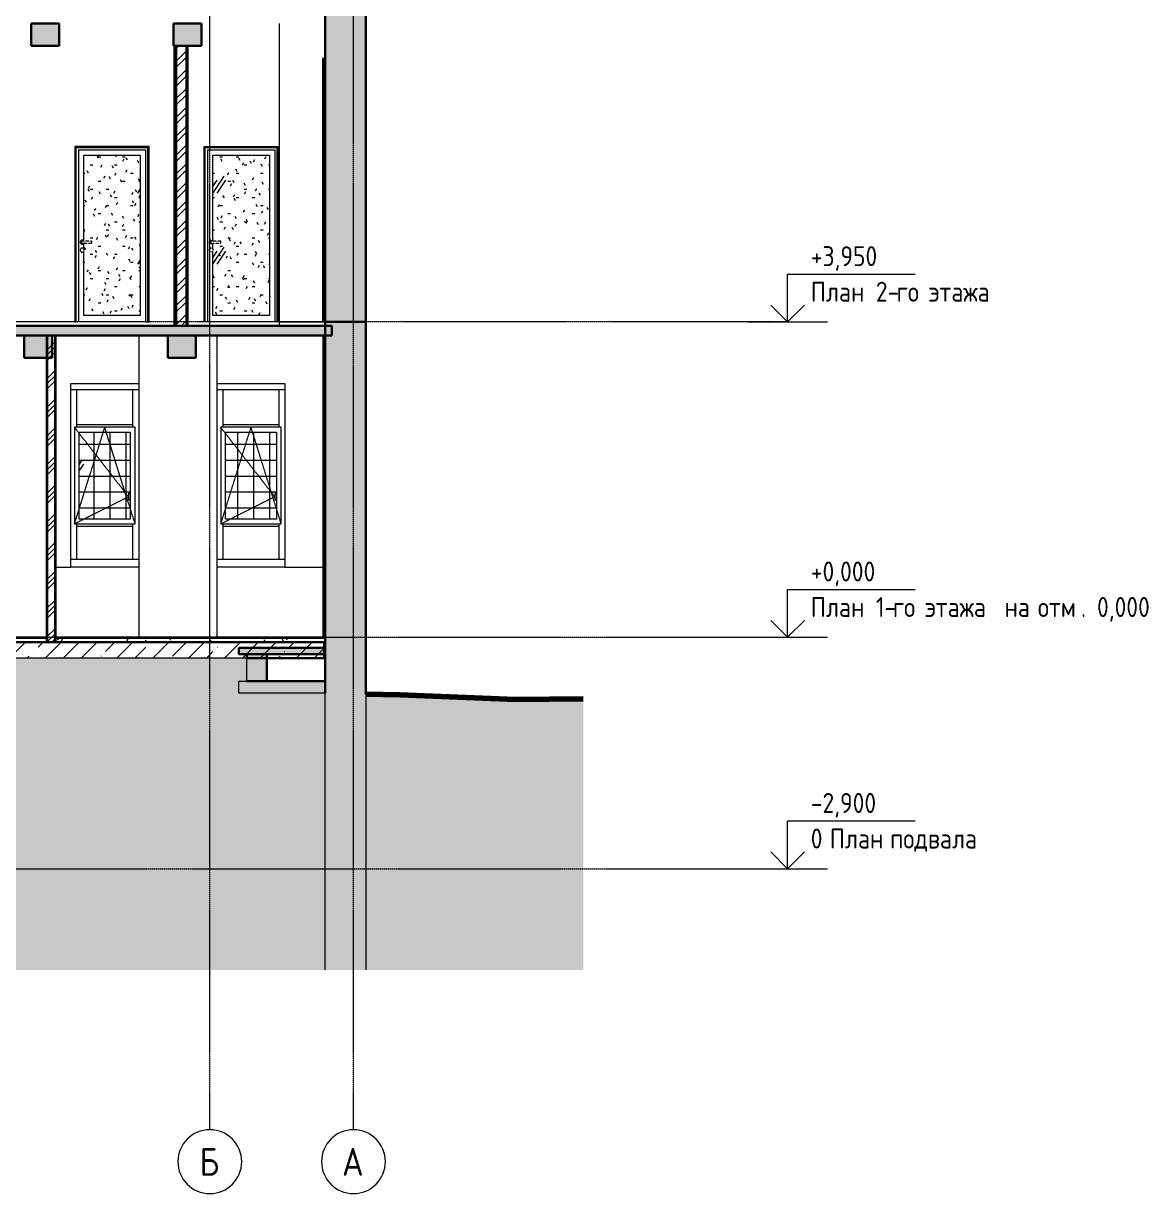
# Model space of a CAD drawing. Header units: millimetres. Extents: x -46915 to 9656, y -6969 to 19630.
# Drawn here: x -4443 to 9656, y -6969 to 7690 of the extents above; entities that cross this region are included whole.
import ezdxf

# ---------------------------------------------------------------- set-up
doc = ezdxf.new("R2010")
doc.units = ezdxf.units.MM
for name, pattern in [('ADSK_Линия сетки', [25, 20, -2.5, 0, -2.5]), ('ADSK_Сверху', [4.5, 3, -1.5]), ('ADSK_Штриховая_ш5 п2', [7, 5, -2])]:
    doc.linetypes.add(name, pattern=pattern)
for name, color, linetype, lineweight in [('Аннотация', 7, 'Continuous', 20), ('Витраж', 7, 'Continuous', 9), ('Двери', 7, 'Continuous', 9), ('Каркас', 7, 'Continuous', 9), ('Линии', 7, 'Continuous', 80), ('Окна', 7, 'Continuous', 9), ('Оси', 7, 'Continuous', 9), ('Перекрытие', 7, 'Continuous', 9), ('Стены внутренние', 7, 'Continuous', 9), ('Стены наружные', 7, 'Continuous', 9), ('Стены несущие', 7, 'Continuous', 30), ('Стены отделка', 7, 'Continuous', 30), ('Стены перегородки', 7, 'Continuous', 30), ('Стены штриховка', 7, 'Continuous', 9), ('Узлы', 7, 'Continuous', 9), ('Уровни', 7, 'Continuous', 9)]:
    doc.layers.add(name, color=color, linetype=linetype, lineweight=lineweight)
doc.styles.add('GOST Common', font='GOST_Common.ttf', dxfattribs={"width": 0.9, "height": 250})
doc.styles.add('GOST Common_1', font='GOST_Common.ttf', dxfattribs={"width": 0.9, "height": 350})
pattern_1 = [(0, (-19354.99, -180), (0, 200), []), (90, (-19354.99, -180), (-200, 1e-14), [])]
pattern_2 = [(236.31, (-18821.59, 442.3), (-888.998, -1778.001), [320.533, -2884.8]), (236.31, (-18803.8, 388.96), (-888.998, -1778.001), [192.32, -3013.015]), (236.31, (-18910.49, 388.96), (-888.998, -1778.001), [192.32, -3013.015])]
pattern_3 = [(45, (-19354.99, -180), (-117.8655, 117.8655), []), (45, (-19276.41, -180), (-117.8655, 117.8655), [])]
pattern_4 = [(0, (-19354.99, -180), (406.4, 101.6), [33.528, -271.272, 33.528, -271.272, -1625.6]), (0, (-19354.99, -180), (406.4, 101.6), [-609.6, 33.528, -576.072, 33.528, -271.272, -711.2]), (0, (-19354.99, -180), (406.4, 101.6), [-1524, 33.528, -169.672, 33.528, -474.472]), (120, (-19202.59, -129.2), (-291.1882, 301.1527), [33.528, -271.272, 33.528, -271.272, -1625.6]), (120, (-19202.59, -129.2), (-291.1882, 301.1527), [-609.6, 33.528, -576.072, 33.528, -271.272, -711.2]), (120, (-19202.59, -129.2), (-291.1882, 301.1527), [-1524, 33.528, -169.672, 33.528, -474.472]), (240, (-19151.79, 74), (-115.2118, -402.7527), [33.528, -271.272, 33.528, -271.272, -1625.6]), (240, (-19151.79, 74), (-115.2118, -402.7527), [-609.6, 33.528, -576.072, 33.528, -271.272, -711.2]), (240, (-19151.79, 74), (-115.2118, -402.7527), [-1524, 33.528, -169.672, 33.528, -474.472])]

# ---------------------------------------------------------------- blocks, each defined once
blk = doc.blocks.new('ADSK_БалкаЖБ_Прямоугольная - 350х280мм-843200-Б')
at = {"layer": 'Каркас', "true_color": 0xc0c0c0}
blk.add_hatch(color=9, dxfattribs=at).paths.add_polyline_path([(-2562, 7410), (-2212, 7410), (-2212, 7690), (-2562, 7690)])
at = {"layer": 'Каркас', "lineweight": 30}
for p, q in [((-2212, 7690), (-2562, 7690)), ((-2562, 7690), (-2562, 7410)), ((-2212, 7410), (-2212, 7690)), ((-2562, 7410), (-2212, 7410))]:
    blk.add_line(p, q, dxfattribs=at)
blk = doc.blocks.new('ADSK_БалкаЖБ_Прямоугольная - 350х280мм-843459-Б')
at = {"layer": 'Каркас', "true_color": 0xc0c0c0}
blk.add_hatch(color=9, dxfattribs=at).paths.add_polyline_path([(-2282, 3500), (-2282, 3780), (-2632, 3780), (-2632, 3500)])
at = {"layer": 'Каркас', "lineweight": 30}
for p, q in [((-2282, 3780), (-2632, 3780)), ((-2632, 3780), (-2632, 3500)), ((-2282, 3500), (-2282, 3780)), ((-2632, 3500), (-2282, 3500))]:
    blk.add_line(p, q, dxfattribs=at)
blk = doc.blocks.new('ADSK_БалкаЖБ_Прямоугольная - 350х280мм-843460-Б')
at = {"layer": 'Каркас', "true_color": 0xc0c0c0}
blk.add_hatch(color=9, dxfattribs=at).paths.add_polyline_path([(-4082, 3500), (-4082, 3780), (-4432, 3780), (-4432, 3500)])
at = {"layer": 'Каркас', "lineweight": 30}
for p, q in [((-4082, 3780), (-4432, 3780)), ((-4432, 3780), (-4432, 3500)), ((-4082, 3500), (-4082, 3780)), ((-4432, 3500), (-4082, 3500))]:
    blk.add_line(p, q, dxfattribs=at)
blk = doc.blocks.new('Витраж-тент со смещением вовне - 60мм 30 сдвиг-V3-Б')
at = {"layer": 'Окна', "lineweight": 5}
h = blk.add_hatch(dxfattribs=at)
h.set_pattern_fill('FP_2', color=256, style=0, pattern_type=2)
h.set_pattern_definition(pattern_1)
h.paths.add_polyline_path([(-3742, 1480), (-3104, 1480), (-3104, 2570), (-3742, 2570), (-3742, 2118)])
h = blk.add_hatch(dxfattribs=at)
h.set_pattern_fill('FP_1', color=256, style=0, pattern_type=2)
h.set_pattern_definition(pattern_2)
h.paths.add_polyline_path([(-3742, 1480), (-3104, 1480), (-3104, 2570), (-3742, 2570), (-3742, 2118)])
at = {"layer": 'Окна'}
for p, q in [((-3802, 2630), (-3802, 1420)), ((-3044, 2630), (-3802, 2630)), ((-3742, 2570), (-3104, 2570)), ((-3742, 1480), (-3742, 2570)), ((-3104, 2570), (-3104, 1480)), ((-3044, 1420), (-3044, 2630)), ((-3104, 1800), (-3124, 1800)), ((-3124, 1800), (-3124, 1720)), ((-3124, 1720), (-3104, 1720)), ((-3104, 1480), (-3742, 1480)), ((-3802, 1420), (-3044, 1420))]:
    blk.add_line(p, q, dxfattribs=at)
at = {"layer": 'Окна', "linetype": 'ADSK_Штриховая_ш5 п2'}
for p, q in [((-3124, 1760), (-3802, 2630)), ((-3802, 1420), (-3423, 2630)), ((-3044, 1420), (-3423, 2630)), ((-3124, 1760), (-3802, 1420))]:
    blk.add_line(p, q, dxfattribs=at)
blk = doc.blocks.new('Прямоугольный импост - 70х20_56мм-1425354-Б')
at = {"layer": 'Витраж'}
blk.add_line((-3848, 3104), (-2998, 3104), dxfattribs=at)
blk = doc.blocks.new('Прямоугольный импост - 70х40_56мм-1425355-Б')
at = {"layer": 'Витраж'}
blk.add_line((-2998, 976), (-3848, 976), dxfattribs=at)
blk = doc.blocks.new('Прямоугольный импост - 70х20_56мм-1245176-Б')
at = {"layer": 'Витраж'}
for p in [(-3074, 1420), (-2998, 976)]:
    blk.add_line(p, (-3074, 976), dxfattribs=at)
blk = doc.blocks.new('Прямоугольный импост - 70х20_56мм-1257200-Б')
at = {"layer": 'Витраж'}
for q in [(-2998, 3104), (-3074, 2630)]:
    blk.add_line((-3074, 3104), q, dxfattribs=at)
blk = doc.blocks.new('Прямоугольный импост - 70х20_56мм-1257201-Б')
at = {"layer": 'Витраж'}
for p in [(-3848, 3104), (-3772, 2630)]:
    blk.add_line(p, (-3772, 3104), dxfattribs=at)
blk = doc.blocks.new('Прямоугольный импост - 70х20_56мм-1245178-Б')
at = {"layer": 'Витраж'}
for q in [(-3772, 1420), (-3848, 976)]:
    blk.add_line((-3772, 976), q, dxfattribs=at)
blk = doc.blocks.new('Прямоугольный импост - 70х60мм-1425356-Б')
at = {"layer": 'Витраж'}
for p, q in [((-3772, 1390), (-3772, 1420)), ((-3772, 1390), (-3074, 1390)), ((-3074, 1420), (-3074, 1390))]:
    blk.add_line(p, q, dxfattribs=at)
blk = doc.blocks.new('Прямоугольный импост - 70х60мм-V4-Б')
at = {"layer": 'Витраж'}
for p, q in [((-3772, 2630), (-3772, 2660)), ((-3074, 2660), (-3772, 2660)), ((-3074, 2660), (-3074, 2630))]:
    blk.add_line(p, q, dxfattribs=at)
blk = doc.blocks.new('Витраж-тент со смещением вовне - 60мм 30 сдвиг-V5-Б')
at = {"layer": 'Окна', "lineweight": 5}
h = blk.add_hatch(dxfattribs=at)
h.set_pattern_fill('FP_2', color=256, style=0, pattern_type=2)
h.set_pattern_definition(pattern_1)
h.paths.add_polyline_path([(-1272, 1480), (-1272, 2570), (-1910, 2570), (-1910, 1480)])
at = {"layer": 'Окна'}
for p, q in [((-1970, 2630), (-1970, 1420)), ((-1212, 2630), (-1970, 2630)), ((-1910, 2570), (-1272, 2570)), ((-1910, 1480), (-1910, 2570)), ((-1272, 2570), (-1272, 1480)), ((-1212, 1420), (-1212, 2630)), ((-1272, 1800), (-1292, 1800)), ((-1292, 1800), (-1292, 1720)), ((-1292, 1720), (-1272, 1720)), ((-1272, 1480), (-1910, 1480)), ((-1970, 1420), (-1212, 1420))]:
    blk.add_line(p, q, dxfattribs=at)
at = {"layer": 'Окна', "linetype": 'ADSK_Штриховая_ш5 п2'}
for p, q in [((-1292, 1760), (-1970, 2630)), ((-1970, 1420), (-1591, 2630)), ((-1212, 1420), (-1591, 2630)), ((-1292, 1760), (-1970, 1420))]:
    blk.add_line(p, q, dxfattribs=at)
blk = doc.blocks.new('AC_Дверь_Однопольная - Д-27л 930х2200h-2932805-Б')
at = {"layer": 'Двери', "lineweight": 5}
h = blk.add_hatch(dxfattribs=at)
h.set_pattern_fill('FP_9', color=256, style=0, pattern_type=2)
h.set_pattern_definition(pattern_4)
h.paths.add_polyline_path([(-3686, 4030), (-2978, 4030), (-2978, 6039), (-3686, 6039), (-3686, 4965), (-3684, 4962), (-3586, 4962), (-3586, 4938), (-3684, 4938), (-3686, 4935), (-3686, 4865), (-3684, 4863), (-3682, 4856), (-3681, 4850), (-3682, 4844), (-3686, 4832), (-3686, 4531)])
h = blk.add_hatch(dxfattribs=at)
h.set_pattern_fill('FP_1', color=256, style=0, pattern_type=2)
h.set_pattern_definition(pattern_2)
h.paths.add_polyline_path([(-3686, 4030), (-2978, 4030), (-2978, 6039), (-3686, 6039), (-3686, 4965), (-3684, 4962), (-3586, 4962), (-3586, 4938), (-3684, 4938), (-3686, 4935), (-3686, 4865), (-3684, 4863), (-3682, 4856), (-3681, 4850), (-3682, 4844), (-3686, 4832), (-3686, 4531)])
at = {"layer": 'Двери'}
for p, q in [((-2867, 6150), (-3797, 6150)), ((-3797, 6150), (-3797, 3950)), ((-3782, 3950), (-3782, 6135)), ((-2882, 6135), (-3782, 6135)), ((-3782, 3950), (-3782, 6135)), ((-3782, 6135), (-2882, 6135)), ((-3752, 6105), (-3752, 3950)), ((-3752, 6105), (-2912, 6105)), ((-3686, 4965), (-3686, 6039)), ((-3686, 6039), (-2978, 6039)), ((-2978, 6039), (-2978, 4030)), ((-2912, 6105), (-2912, 3950)), ((-2882, 3950), (-2882, 6135)), ((-2882, 6135), (-2882, 3950)), ((-2867, 3950), (-2867, 6150)), ((-3686, 4865), (-3686, 4935)), ((-3686, 4030), (-3686, 4835)), ((-2978, 4030), (-3686, 4030)), ((-3797, 3950), (-3782, 3950)), ((-3752, 3950), (-3782, 3950)), ((-2912, 3950), (-2882, 3950)), ((-2882, 3950), (-2867, 3950))]:
    blk.add_line(p, q, dxfattribs=at)
at = {"layer": 'Двери', "linetype": 'ADSK_Сверху', "lineweight": 5}
for p, q in [((-3586, 4962), (-3686, 4962)), ((-3686, 4938), (-3586, 4938)), ((-3586, 4950), (-3586, 4962)), ((-3586, 4938), (-3586, 4950))]:
    blk.add_line(p, q, dxfattribs=at)
at = {"layer": 'Двери', "linetype": 'ADSK_Сверху', "lineweight": 5, "flags": 128}
for points in [[(-3686, 4962), (-3687, 4962), (-3687, 4962), (-3688, 4962), (-3689, 4962), (-3690, 4962), (-3691, 4962), (-3691, 4962), (-3692, 4962), (-3693, 4962), (-3694, 4962), (-3694, 4962), (-3695, 4962), (-3696, 4962), (-3696, 4962), (-3697, 4962), (-3698, 4962), (-3698, 4962), (-3699, 4962), (-3700, 4962), (-3700, 4962), (-3701, 4962), (-3701, 4962), (-3702, 4962), (-3702, 4962), (-3703, 4962), (-3703, 4962), (-3703, 4962), (-3704, 4962), (-3704, 4962), (-3704, 4962), (-3705, 4962), (-3705, 4962), (-3705, 4962), (-3705, 4962), (-3705, 4962), (-3706, 4962), (-3706, 4962), (-3706, 4962), (-3706, 4962)], [(-3706, 4938), (-3706, 4938), (-3706, 4938), (-3706, 4938), (-3706, 4938), (-3705, 4938), (-3705, 4938), (-3705, 4938), (-3705, 4938), (-3705, 4938), (-3704, 4938), (-3704, 4938), (-3704, 4938), (-3703, 4938), (-3703, 4938), (-3702, 4938), (-3702, 4938), (-3701, 4938), (-3701, 4938), (-3700, 4938), (-3700, 4938), (-3699, 4938), (-3699, 4938), (-3698, 4938), (-3697, 4938), (-3697, 4938), (-3696, 4938), (-3695, 4938), (-3695, 4938), (-3694, 4938), (-3693, 4938), (-3692, 4938), (-3692, 4938), (-3691, 4938), (-3690, 4938), (-3689, 4938), (-3688, 4938), (-3688, 4938), (-3687, 4938), (-3686, 4938), (-3686, 4938)]]:
    blk.add_lwpolyline(points, dxfattribs=at)
at = {"layer": 'Двери', "linetype": 'ADSK_Сверху', "lineweight": 5}
for centre, radius, start, end in [((-3706, 4950), 25, 30, 180), ((-3706, 4950), 25, 180, 330), ((-3706, 4850), 25, 0, 180), ((-3706, 4850), 25, 180, 0), ((-3706, 4950), 12, 150, 180), ((-3706, 4950), 12, 180, 210), ((-3706, 4950), 12, 105, 135), ((-3706, 4950), 12, 225, 255)]:
    blk.add_arc(centre, radius, start, end, dxfattribs=at)
blk = doc.blocks.new('AC_Дверь_Однопольная - Д-27л 930х2200h-2932802-Б')
at = {"layer": 'Двери', "lineweight": 5}
h = blk.add_hatch(dxfattribs=at)
h.set_pattern_fill('FP_9', color=256, style=0, pattern_type=2)
h.set_pattern_definition(pattern_4)
h.paths.add_polyline_path([(-1360, 4030), (-1360, 6039), (-2068, 6039), (-2068, 4965), (-2066, 4962), (-1968, 4962), (-1968, 4938), (-2066, 4938), (-2068, 4935), (-2068, 4865), (-2066, 4863), (-2064, 4856), (-2063, 4850), (-2064, 4844), (-2068, 4832), (-2068, 4030), (-1960, 4030)])
h = blk.add_hatch(dxfattribs=at)
h.set_pattern_fill('FP_1', color=256, style=0, pattern_type=2)
h.set_pattern_definition(pattern_2)
h.paths.add_polyline_path([(-1360, 4030), (-1360, 6039), (-2068, 6039), (-2068, 4965), (-2066, 4962), (-1968, 4962), (-1968, 4938), (-2066, 4938), (-2068, 4935), (-2068, 4865), (-2066, 4863), (-2064, 4856), (-2063, 4850), (-2064, 4844), (-2068, 4832), (-2068, 4030), (-1960, 4030)])
at = {"layer": 'Двери'}
for p, q in [((-2164, 3950), (-2164, 6135)), ((-1264, 6135), (-2164, 6135)), ((-2164, 3950), (-2164, 6135)), ((-2164, 6135), (-1264, 6135)), ((-2134, 6105), (-2134, 3950)), ((-2134, 6105), (-1294, 6105)), ((-2068, 4965), (-2068, 6039)), ((-2068, 6039), (-1360, 6039)), ((-1360, 6039), (-1360, 4030)), ((-1294, 6105), (-1294, 3950)), ((-1264, 3950), (-1264, 6135)), ((-1264, 6135), (-1264, 3950)), ((-2068, 4865), (-2068, 4935)), ((-2068, 4030), (-2068, 4835)), ((-1360, 4030), (-2068, 4030))]:
    blk.add_line(p, q, dxfattribs=at)
at = {"layer": 'Двери', "linetype": 'ADSK_Сверху', "lineweight": 5}
for p, q in [((-1968, 4962), (-2068, 4962)), ((-2068, 4938), (-1968, 4938)), ((-1968, 4950), (-1968, 4962)), ((-1968, 4938), (-1968, 4950))]:
    blk.add_line(p, q, dxfattribs=at)
at = {"layer": 'Двери', "linetype": 'ADSK_Сверху', "lineweight": 5, "flags": 128}
for points in [[(-2068, 4962), (-2069, 4962), (-2069, 4962), (-2070, 4962), (-2071, 4962), (-2072, 4962), (-2073, 4962), (-2073, 4962), (-2074, 4962), (-2075, 4962), (-2076, 4962), (-2076, 4962), (-2077, 4962), (-2078, 4962), (-2078, 4962), (-2079, 4962), (-2080, 4962), (-2080, 4962), (-2081, 4962), (-2082, 4962), (-2082, 4962), (-2083, 4962), (-2083, 4962), (-2084, 4962), (-2084, 4962), (-2085, 4962), (-2085, 4962), (-2085, 4962), (-2086, 4962), (-2086, 4962), (-2086, 4962), (-2087, 4962), (-2087, 4962), (-2087, 4962), (-2087, 4962), (-2087, 4962), (-2088, 4962), (-2088, 4962), (-2088, 4962), (-2088, 4962)], [(-2088, 4938), (-2088, 4938), (-2088, 4938), (-2088, 4938), (-2088, 4938), (-2087, 4938), (-2087, 4938), (-2087, 4938), (-2087, 4938), (-2086, 4938), (-2086, 4938), (-2086, 4938), (-2086, 4938), (-2085, 4938), (-2085, 4938), (-2084, 4938), (-2084, 4938), (-2083, 4938), (-2083, 4938), (-2082, 4938), (-2082, 4938), (-2081, 4938), (-2081, 4938), (-2080, 4938), (-2079, 4938), (-2079, 4938), (-2078, 4938), (-2077, 4938), (-2076, 4938), (-2076, 4938), (-2075, 4938), (-2074, 4938), (-2074, 4938), (-2073, 4938), (-2072, 4938), (-2071, 4938), (-2070, 4938), (-2070, 4938), (-2069, 4938), (-2068, 4938), (-2068, 4938)]]:
    blk.add_lwpolyline(points, dxfattribs=at)
at = {"layer": 'Двери', "linetype": 'ADSK_Сверху', "lineweight": 5}
for centre, radius, start, end in [((-2088, 4950), 25, 30, 180), ((-2088, 4950), 25, 180, 330), ((-2088, 4850), 25, 360, 180), ((-2088, 4850), 25, 180, 360), ((-2088, 4950), 12, 150, 180), ((-2088, 4950), 12, 180, 210), ((-2088, 4950), 12, 105, 135), ((-2088, 4950), 12, 225, 255)]:
    blk.add_arc(centre, radius, start, end, dxfattribs=at)
blk = doc.blocks.new('Уровень - Стрелка вверх_Отметка с именем уровня_2_5-3055-Б')
at = {"layer": 'Аннотация'}
for p, q in [((5133, 600), (6733, 600)), ((5133, 0), (5133, 600)), ((5133, 0), (4921, 212)), ((5133, 0), (5345, 212)), ((4633, 0), (5633, 0))]:
    blk.add_line(p, q, dxfattribs=at)
blk = doc.blocks.new('Ось сетки - Круг_Ø8 мм-6577-Б')
at = {"layer": 'Оси', "lineweight": 20}
for start, end in [(360, 180), (180, 360)]:
    blk.add_arc((-307, -6569), 400, start, end, dxfattribs=at)

msp = doc.modelspace()

# ---------------------------------------------------------------- hatches: boundary and pattern name
at = {"layer": 'Перекрытие', "true_color": 0xc0c0c0}
for points in [[(-576, 3780), (-576, 3900), (-12638, 3900), (-12638, 3780), (-1960, 3780)], [(-1743, -211), (-660, -211), (-660, -131), (-1743, -131)], [(-1643, -700), (-660, -700), (-660, -550), (-1743, -550), (-1743, -700)]]:
    msp.add_hatch(color=9, dxfattribs=at).paths.add_polyline_path(points)
at = {"layer": 'Перекрытие', "lineweight": 5}
h = msp.add_hatch(dxfattribs=at)
h.set_pattern_fill('FP_4', color=256, style=0, pattern_type=2)
h.set_pattern_definition(pattern_3)
h.paths.add_polyline_path([(-4144, -9), (-4144, 0), (-8904, 0), (-8904, -9), (-6492, -9)])
h = msp.add_hatch(dxfattribs=at)
h.set_pattern_fill('FP_48', color=256, style=0, pattern_type=2)
h.set_pattern_definition([(45, (-19355, -180), (-224.5064, 224.5064), []), (45, (-19130.48, -180), (-224.5064, 224.5064), [396.875, -79.375, 3.353, -76.022])])
h.paths.add_polyline_path([(-1743, -260), (-676, -260), (-676, -60), (-12537, -60), (-12537, -260), (-3470, -260)])
h = msp.add_hatch(dxfattribs=at)
h.set_pattern_fill('FP_9', color=256, style=0, pattern_type=2)
h.set_pattern_definition(pattern_4)
h.paths.add_polyline_path([(-4144, -60), (-4144, -15), (-8904, -15), (-8904, -60), (-6492, -60)])
h = msp.add_hatch(dxfattribs=at)
h.set_pattern_fill('FP_9', color=256, style=0, pattern_type=2)
h.set_pattern_definition(pattern_4)
h.paths.add_polyline_path([(-3470, -60), (-660, -60), (-660, -17), (-4044, -17), (-4044, -60)])
at = {"layer": 'Стены внутренние', "lineweight": 5}
h = msp.add_hatch(dxfattribs=at)
h.set_pattern_fill('FP_4', color=256, style=0, pattern_type=2)
h.set_pattern_definition(pattern_3)
h.paths.add_polyline_path([(-2407, 3900), (-2407, 7410), (-2527, 7410), (-2527, 3900)])
h = msp.add_hatch(dxfattribs=at)
h.set_pattern_fill('FP_3', color=256, style=0, pattern_type=2)
h.set_pattern_definition([(45, (-19354.99, -180), (-179.605, 179.605), []), (45, (-19291.49, -180), (0, 359.2102), []), (45, (-19418.49, -180), (0, 359.2102), [])])
h.paths.add_polyline_path([(-4044, -60), (-4044, 3780), (-4144, 3780), (-4144, -60)])
at = {"layer": 'Стены внутренние', "true_color": 0xc0c0c0}
msp.add_hatch(color=9, dxfattribs=at).paths.add_polyline_path([(-1393, -550), (-1393, -212), (-1643, -212), (-1643, -550)])
at = {"layer": 'Стены наружные', "true_color": 0xc0c0c0}
for points in [[(-449, 3950), (-150, 3950), (-150, 7950), (-660, 7950), (-660, 3950)], [(-150, -4166), (-150, 3950), (-660, 3950), (-660, -4166)]]:
    msp.add_hatch(color=9, dxfattribs=at).paths.add_polyline_path(points)
at = {"layer": 'Узлы', "lineweight": 5}
h = msp.add_hatch(dxfattribs=at)
h.set_pattern_fill('FP_51', color=256, style=0, pattern_type=2)
h.set_pattern_definition([(0, (-19355, -180), (635, 635), [635, -635]), (0, (-19355, 58.1), (635, 635), [635, -635]), (0, (-19355, 296.25), (635, 635), [635, -635]), (90, (-19275.6, 375.6), (-635, 635), [635, -635]), (90, (-19037.5, 375.6), (-635, 635), [635, -635]), (90, (-18799.36, 375.6), (-635, 635), [635, -635])])
h.paths.add_polyline_path([(-45774, -4166), (-21036, -4166), (-21036, -634), (-35004, -860), (-45774, -748), (-45774, -3646)])
h.paths.add_polyline_path([(-20090, -4166), (-13048, -4166), (-13048, -2915), (-20266, -2915), (-20266, -4166)])
h.paths.add_polyline_path([(2573, -4166), (2573, -770), (1723, -781), (280, -719), (-150, -712), (-150, -4166), (-79, -4166)])
h.paths.add_polyline_path([(-700, -4166), (-660, -4166), (-660, -700), (-1743, -700), (-1743, -550), (-1643, -550), (-1643, -260), (-12538, -260), (-12538, -4166), (-3470, -4166)])

# ---------------------------------------------------------------- linework, layer by layer
at = {"layer": 'Линии', "lineweight": 15}
for p, q in [((-1643, -260), (-12538, -260)), ((-1643, -550), (-1643, -260)), ((-1743, -700), (-1743, -550)), ((-1743, -550), (-1643, -550)), ((-660, -700), (-1743, -700)), ((-660, -4166), (-660, -700)), ((-150, -712), (-150, -4166))]:
    msp.add_line(p, q, dxfattribs=at)
at = {"layer": 'Линии'}
for p, q in [((280, -719), (-150, -712)), ((1723, -781), (280, -719)), ((2573, -770), (1723, -781))]:
    msp.add_line(p, q, dxfattribs=at)
at = {"layer": 'Оси', "linetype": 'ADSK_Линия сетки'}
for p, q in [((-2107, -6169), (-2107, 15900)), ((-307, -6169), (-307, 15900))]:
    msp.add_line(p, q, dxfattribs=at)
at = {"layer": 'Перекрытие', "lineweight": 30}
for p, q in [((-576, 3900), (-12532, 3900)), ((-576, 3780), (-576, 3900)), ((-12638, 3780), (-576, 3780)), ((-676, -60), (-12537, -60)), ((-660, -131), (-1743, -131)), ((-1743, -131), (-1743, -211)), ((-676, -260), (-676, -60)), ((-1743, -211), (-660, -211)), ((-1643, -260), (-676, -260)), ((-660, -550), (-1393, -550)), ((-660, -700), (-660, -550))]:
    msp.add_line(p, q, dxfattribs=at)
at = {"layer": 'Перекрытие', "lineweight": 15}
for p, q in [((-4144, 0), (-8804, 0)), ((-660, 0), (-4044, 0)), ((-4144, -15), (-13617, -15)), ((-660, -7), (-4044, -7)), ((-676, -60), (-660, -60))]:
    msp.add_line(p, q, dxfattribs=at)
at = {"layer": 'Перекрытие'}
for p, q in [((-4144, -9), (-13617, -9)), ((-660, -5), (-4044, -5)), ((-660, -17), (-4044, -17)), ((-660, -260), (-676, -260))]:
    msp.add_line(p, q, dxfattribs=at)
at = {"layer": 'Стены внутренние'}
for p, q in [((-1232, 3900), (-1232, 7690)), ((-2179, 6150), (-1249, 6150)), ((-2179, 3950), (-2179, 6150)), ((-1249, 6150), (-1249, 3950)), ((-2912, 3950), (-3752, 3950)), ((-1249, 3950), (-2179, 3950)), ((-1232, 3950), (-695, 3950)), ((-2998, 3780), (-2998, 0)), ((-2016, 0), (-2016, 3780)), ((-3848, 880), (-3848, 3180)), ((-3848, 3180), (-2998, 3180)), ((-2016, 3180), (-1166, 3180)), ((-1166, 3180), (-1166, 880)), ((-4032, 880), (-3848, 880)), ((-1166, 880), (-692, 880))]:
    msp.add_line(p, q, dxfattribs=at)
at = {"layer": 'Стены внутренние', "lineweight": 30}
for p, q in [((-1393, -212), (-1643, -212)), ((-1643, -212), (-1643, -260)), ((-1393, -550), (-1393, -212)), ((-1643, -550), (-1393, -550))]:
    msp.add_line(p, q, dxfattribs=at)
at = {"layer": 'Стены наружные', "lineweight": 30}
for p, q in [((-660, 15950), (-660, -550)), ((-150, -712), (-150, 15950)), ((-150, 3950), (-660, 3950))]:
    msp.add_line(p, q, dxfattribs=at)
at = {"layer": 'Стены наружные'}
for p, q in [((-2998, 880), (-3848, 880)), ((-1166, 880), (-2016, 880))]:
    msp.add_line(p, q, dxfattribs=at)
at = {"layer": 'Стены несущие'}
for p, q in [((-2394, 7410), (-2527, 7410)), ((-2527, 7410), (-2527, 3900)), ((-2394, 7410), (-2394, 3900)), ((-4144, -60), (-4144, 3780)), ((-4044, -60), (-4044, 3780))]:
    msp.add_line(p, q, dxfattribs=at)
at = {"layer": 'Стены отделка', "lineweight": 5}
for p, q in [((-2547, 7410), (-2559, 7410)), ((-2559, 7410), (-2559, 3900)), ((-2379, 7410), (-2394, 7410)), ((-2379, 3900), (-2379, 7410)), ((-680, 7250), (-695, 7250)), ((-695, 7250), (-695, 3950)), ((-695, 3950), (-680, 3950)), ((-4156, 3780), (-4156, -60)), ((-4032, -60), (-4032, 3780)), ((-692, 3780), (-692, 0))]:
    msp.add_line(p, q, dxfattribs=at)
at = {"layer": 'Стены перегородки', "lineweight": 5}
for p, q in [((-2527, 7410), (-2547, 7410)), ((-660, 7250), (-680, 7250)), ((-680, 3950), (-660, 3950))]:
    msp.add_line(p, q, dxfattribs=at)
at = {"layer": 'Стены штриховка'}
for p, q in [((-2557, 7410), (-2557, 3900)), ((-2547, 7410), (-2547, 3900)), ((-2407, 7410), (-2407, 3900)), ((-2388, 7410), (-2388, 3900)), ((-686, 7250), (-686, 3950)), ((-680, 7250), (-680, 3950)), ((-4154, -60), (-4154, 3780)), ((-4034, -60), (-4034, 3780)), ((-690, 3780), (-690, 0)), ((-680, 3780), (-680, 0))]:
    msp.add_line(p, q, dxfattribs=at)
at = {"layer": 'Уровни', "linetype": 'ADSK_Линия сетки', "lineweight": 20}
for p, q in [((5133, 3950), (-46915, 3950)), ((-46915, 0), (5133, 0)), ((-46915, -2900), (5133, -2900))]:
    msp.add_line(p, q, dxfattribs=at)

# ---------------------------------------------------------------- block references
at = {"layer": 'Витраж'}
for name, p in [('Прямоугольный импост - 70х20_56мм-1425354-Б', (0, 0)), ('Прямоугольный импост - 70х20_56мм-1257201-Б', (0, 0)), ('Прямоугольный импост - 70х20_56мм-1257200-Б', (0, 0)), ('Прямоугольный импост - 70х20_56мм-1425354-Б', (1832, 0)), ('Прямоугольный импост - 70х20_56мм-1257201-Б', (1832, 0)), ('Прямоугольный импост - 70х20_56мм-1257200-Б', (1832, 0)), ('Прямоугольный импост - 70х60мм-V4-Б', (0, 0)), ('Прямоугольный импост - 70х60мм-V4-Б', (1832, 0)), ('Прямоугольный импост - 70х20_56мм-1245178-Б', (0, 0)), ('Прямоугольный импост - 70х60мм-1425356-Б', (0, 0)), ('Прямоугольный импост - 70х20_56мм-1245176-Б', (0, 0)), ('Прямоугольный импост - 70х20_56мм-1245178-Б', (1832, 0)), ('Прямоугольный импост - 70х60мм-1425356-Б', (1832, 0)), ('Прямоугольный импост - 70х20_56мм-1245176-Б', (1832, 0)), ('Прямоугольный импост - 70х40_56мм-1425355-Б', (0, 0)), ('Прямоугольный импост - 70х40_56мм-1425355-Б', (1832, 0))]:
    msp.add_blockref(name, p, dxfattribs=at)
at = {"layer": 'Двери'}
for name in ['AC_Дверь_Однопольная - Д-27л 930х2200h-2932805-Б', 'AC_Дверь_Однопольная - Д-27л 930х2200h-2932802-Б']:
    msp.add_blockref(name, (0, 0), dxfattribs=at)
at = {"layer": 'Каркас'}
for name, p in [('ADSK_БалкаЖБ_Прямоугольная - 350х280мм-843200-Б', (-1782, 0)), ('ADSK_БалкаЖБ_Прямоугольная - 350х280мм-843200-Б', (0, 0)), ('ADSK_БалкаЖБ_Прямоугольная - 350х280мм-843460-Б', (0, 0)), ('ADSK_БалкаЖБ_Прямоугольная - 350х280мм-843459-Б', (0, 0))]:
    msp.add_blockref(name, p, dxfattribs=at)
at = {"layer": 'Окна', "linetype": 'ADSK_Штриховая_ш5 п2'}
for name in ['Витраж-тент со смещением вовне - 60мм 30 сдвиг-V3-Б', 'Витраж-тент со смещением вовне - 60мм 30 сдвиг-V5-Б']:
    msp.add_blockref(name, (0, 0), dxfattribs=at)
at = {"layer": 'Оси', "lineweight": 20}
for p in [(-1800, 0), (0, 0)]:
    msp.add_blockref('Ось сетки - Круг_Ø8 мм-6577-Б', p, dxfattribs=at)
at = {"layer": 'Уровни', "lineweight": 20}
for p in [(0, 3950), (0, 0), (0, -2900)]:
    msp.add_blockref('Уровень - Стрелка вверх_Отметка с именем уровня_2_5-3055-Б', p, dxfattribs=at)

# ---------------------------------------------------------------- texts
at = {"layer": 'Оси', "char_height": 350, "attachment_point": 1, "style": 'GOST Common_1'}
for s, insert, width in [('\\fGOST Common|b0|i0|c204|p34|;\\W.9;Б', (-2235, -6396), 310.25), ('\\fGOST Common|b0|i0|c204|p34|;\\W.9;А', (-450, -6396), 346.33)]:
    msp.add_mtext(s, dxfattribs=dict(at, insert=insert, width=width))
at = {"layer": 'Уровни', "char_height": 250, "attachment_point": 1, "style": 'GOST Common'}
for s, insert, width in [('+3,950', (5424, 4899), 1067.85), ('План', (5423, 4454), 822.53), (' 2-', (6102, 4454), 483.42), ('\\fGOST Common|b0|i0|c204|p34|;\\W.9; ', (6822, 4454), 93.8), ('го', (6500, 4454), 389.62), ('этажа', (6899, 4454), 1118.35), ('+0,000', (5424, 949), 1067.85), ('План', (5423, 504), 822.53), (' 1-', (6102, 504), 425.7), ('\\fGOST Common|b0|i0|c204|p34|;\\W.9; ', (6774, 504), 93.8), ('\\fGOST Common|b0|i0|c204|p34|;\\W.9; ', (7774, 504), 93.8), ('\\fGOST Common|b0|i0|c204|p34|;\\W.9; ', (8191, 504), 93.8), ('. 0,000', (8810, 504), 1046.2), ('го', (6453, 504), 389.62), ('этажа', (6852, 504), 1118.35), ('на', (7852, 504), 411.27), ('отм', (8269, 504), 656.58), ('-2,900', (5424, -1951), 1067.85), ('0 ', (5423, -2396), 288.61), ('План', (5661, -2396), 822.53), ('\\fGOST Common|b0|i0|c204|p34|;\\W.9; ', (6340, -2396), 93.8), ('подвала', (6417, -2396), 1406.96)]:
    msp.add_mtext(s, dxfattribs=dict(at, insert=insert, width=width))

doc.saveas('drawing.dxf')
